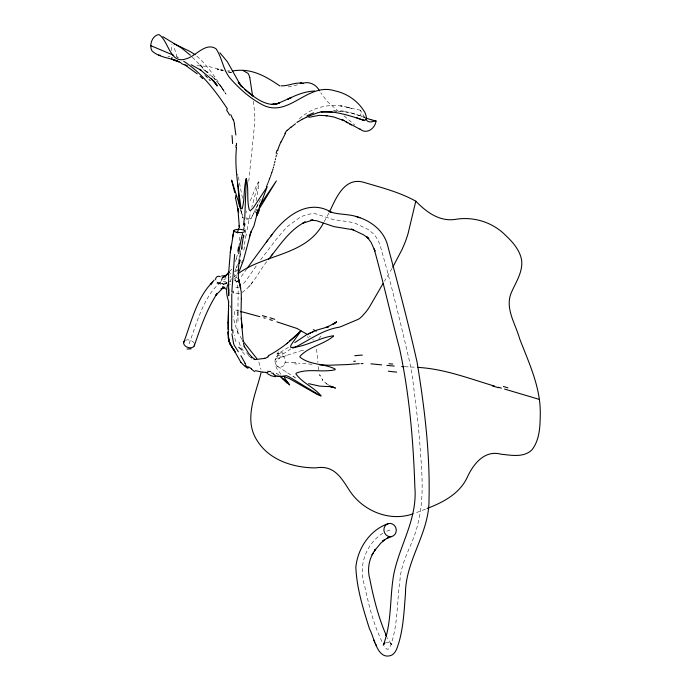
<?xml version="1.0" encoding="UTF-8"?>
<svg xmlns="http://www.w3.org/2000/svg" width="691" height="691" viewBox="0 0 691 691"><rect width="100%" height="100%" fill="white"/><g stroke="black" fill="none" stroke-linecap="round" stroke-linejoin="round"><path stroke-width="0.52" stroke-dasharray="3.46 2.59" d="M238.015 321.22L237.911 311.183M237.911 312.764L237.894 315.882L237.929 309.594M237.989 306.381L238.153 290.073A28.962 26.984 21.3 0 0 236.754 283.854L234.69 277.367A34.101 32.598 2.9 0 1 234.145 273.921M237.739 332.086L237.937 327.586M316.547 349.136L317.938 362.3M225.922 278.663L225.784 277.419M246.16 212.698L246.255 210.936M171.351 50.598L171.938 44.198M248.76 181.275L252.042 149.446A69.048 15.401 -82.1 0 0 252.353 146.786L254.556 124.423A23.019 5.26 -81.9 0 0 254.824 118.567M256.111 200.727C262.589 167.282 256.715 185.482 249.935 201.66M246.082 234.992L244.122 245.97M247.067 229.827L250.66 211.481M258.676 181.897L251.8 207.179M236.503 258.166L234.975 263.331M236.443 258.374L238.74 249.036L240.097 234.266M189.084 343.824C195.933 325.306 201.306 304.956 213.64 289.201C217.112 285.858 221.595 279.052 227.132 282.61M237.488 264.42L236.097 268.341M235.959 268.73L234.163 273.455M364.684 117.53L360.348 110.197L360.512 114.17L361.929 118.342M258.149 203.785L255.73 209.261M260.524 199.466L250.66 219.194A3.956 0.484 9.2 0 1 246.151 218.935M328.821 213.243L324.234 221.621M253.917 213.001L250.574 219.047M318.897 338.789L322.343 334.142M392.056 268.41L384.438 281.202M246.834 268.764L239.932 278.637M231.528 278.775L230.69 279.881M256.214 265.966L246.462 280.045L242.075 285.236M241.988 292.466C253.865 284.882 258.961 270.336 268.143 260.015M229.662 281.798L230.751 280.27M260.637 259.799L276.055 239.604L284.398 229.757A313.507 85.382 -85.6 0 1 288.294 225.931L298.97 218.036A308.713 84.492 -85.5 0 1 302.813 216.084L303.867 215.652A385.068 105.196 -86.3 0 1 307.21 214.521L312.634 213.588A202.904 55.85 -84.5 0 1 315.511 213.752L333.373 219.626L349.275 221.863L355.476 223.366L368.156 229.49L373.883 234.171A100.687 31.017 -83.6 0 1 375.947 236.927A108.409 33.341 -83.7 0 1 379.886 244.649C391.296 283.958 400.823 323.949 410.083 363.837A277.48 83.378 -86 0 1 412.587 378.21L418.003 422.572A529.695 139.219 -86.8 0 1 419.895 444.373C421.562 468.343 424.17 492.718 419.472 516.523A62.777 21.507 -85.8 0 1 416.613 528.831C411.732 546.115 401.108 561.558 400.003 579.93C397.437 597.283 397.826 614.99 394.302 632.213A54.321 17.931 -87.2 0 1 392.713 638.89L390.562 645.688L388.428 649.212L386.528 649.013L384.17 646.05M248.915 286.765L250.28 284.968M251.308 283.604L252.656 281.842M235.916 277.652L236.737 276.754M276.409 356.936L280.805 352.013L289.702 346.614M278.542 351.745L277.333 353.757L282.291 352.652L282.956 353.274L280.529 357.117L275.959 361.989L275.217 364.667L276.711 368.415L280.883 374.246M231.77 269.11L229.766 271.313M236.503 277.048L234.111 279.207M234.379 276.668L236.503 274.906M238.542 280.131L236.391 281.885L238.49 280.788M230.569 273.567L231.01 273.213M230.284 273.8L229.714 274.232M299.35 118.921C312.591 106.293 332.544 102.432 349.793 107.986L345.906 106.984L353.395 108.858M275.104 359.709L277.221 358.093A43.11 10.831 54.1 0 1 277.696 357.843L277.886 357.8M226.613 283.396C223.875 284.986 218.615 284.882 216.447 281.539M382.849 533.21C365.669 544.119 357.929 566.508 364.623 585.7A368.277 143.028 -84 0 0 366.714 595.383L369.668 607.467A206.151 74.101 -85.5 0 0 372.466 617.115L374.099 622.099A267.987 98.986 -84.9 0 0 377.701 631.997L382.399 642.803M229.973 281.643L231.062 281.09M226.156 282.852L227.227 282.291M225.758 283.077L224.843 283.535M226.553 283.44L227.097 283.198L225.663 283.802L227.123 283.146L224.946 284.044M290.825 348.886L282.55 354.353A94.546 49.631 -76 0 1 281.358 355.226M425.457 509.215L413.589 513.655M287.404 355.174L299.764 351.097M225.491 283.846L226.354 283.517L225.301 283.871M286.428 355.545L284.657 356.21M284.485 356.271L279.846 357.506M386.744 531.163L390.095 530.04M225.18 279.458L223.763 279.648M297.467 84.82L290.004 86.738L285.737 87.066M256.439 209.537L255.912 209.693L255.359 208.691M280.252 353.187L276.011 354.034M239.146 287.136L236.927 287.396L234.059 286.679A431.65 98.856 -79.7 0 1 233.385 286.402M300.188 350.993L303.954 350.13M224.566 283.621L223.78 283.655M277.955 353.844L277.048 354.051L278.905 353.68M237.428 281.28L236.339 281.513L238.559 281.341L234.361 280.2M385.63 642.794L387.582 642.362L389.905 642.967L391.944 644.625L389.137 642.354M222.588 284.398L223.91 284.234M278.836 357.61L279.432 357.541M239.475 293.269L234.836 293.2L232.729 292.518M196.926 65.68L208.207 66.414L222.632 69.964M333.192 110.966L340.49 111.294M333.813 110.828L349.966 112.391L364.805 117.315M285.141 362.559L293.666 362.749M404.779 366.722L416.725 367.301M312.047 364.261L298.408 363.138M227.676 70.819L230.017 70.992M295.307 362.835L295.834 362.879M223.59 283.638L219.79 283.863M344.446 111.709L346.709 112.037A70.862 66.984 -77.7 0 1 350.372 112.754L351.503 112.987M360.348 110.197L349.473 107.908M218.995 69.575L217.155 69.221L223.832 70.689M228.436 71.907L232.729 72.857M227.883 71.847L231.45 72.633M167.982 56.204L170.012 56.895M222.191 70.378L220.628 69.981L225.612 71.294M239.155 311.019L233.29 309.3M365.435 117.867L354.561 113.894M171.023 57.241L173.035 57.932M176.879 56.947L176.585 56.783A44.025 43.179 -74.1 0 0 176.3 56.627M277.54 366.411L297.139 378.962M177.164 57.111L178.606 57.958M203.404 69.506L208.121 72.486L206.721 71.493L215.523 79.759L212.336 76.39L220.559 86.021L217.786 82.436L226.069 94.149L221.811 87.619L224.204 91.307C215.972 78.411 207.611 65.179 195.803 55.211M329.002 385.302L325.124 382.797L326.748 383.989L322.308 379.687L322.775 380.3L319.873 375.308L320.08 375.8L318.879 371.983M285.919 371.983L286.402 372.285M218.961 283.638L216.957 281.988L218.365 283.293M293.658 376.621L294.357 377.113M278.853 374.954L276.452 373.244L278.957 375.092M338.763 111.648L327.171 101.396L320.788 92.801M344.101 115.898L354.872 125.123M309.283 335.93L310.371 336.897M204.545 74.809L210.323 80.726L208.604 78.809M192.314 57.094L209.693 75.354M202.834 67.563L199.172 63.866L201.867 66.595M205.719 75.803L207.905 78.031M312.833 339.428L313.498 340.205M391.089 643.934L387.323 637.689M241.885 339.428L236.763 329.927L232.893 316.374M220.412 85.632L223.539 90.279M243.232 350.743L240.062 345.275M258.883 362.17L260.973 369.253M177.25 57.405L173.588 45.813M237.514 174.106L237.885 175.229M229.922 305.284L230.699 307.771M241.384 211.334L242.861 217.941M242.109 214.46L242.947 218.045M238.335 176.948L242.61 198.93M241.029 210.142L241.91 214.046M318.499 370.03L318.128 366.273M253.2 101.18L254.513 110.906A29.86 6.798 -81.9 0 1 254.78 115.57L254.806 118.61M246.169 217.967A3.956 0.484 9.2 0 1 250.669 219.168M243.586 218.321A3.956 0.484 9.2 0 1 243.586 217.751M351.469 113.151A39.137 36.58 81.4 0 1 354.5 114.093M340.568 110.767A80.277 75.224 -57.4 0 1 344.541 111.242M256.603 209.546A38.506 23.114 -62.9 0 1 254.729 213.441M240.822 211.394A38.273 33.634 62.9 0 1 240.589 210.012M230.932 276.184A52.585 10.244 -80.5 0 1 230.034 277.644M225.128 282.559A38.212 5.882 -68.3 0 1 224.877 282.766M219.824 282.723A56.852 12.766 -85.8 0 1 216.827 283.751M221.06 281.557A3.196 3.092 63 0 1 215.886 280.676M245.15 233.143A25.144 5.839 -81.4 0 1 246.203 228.004M246.151 235.018A21.127 2.954 -80.4 0 1 246.333 233.999M244.519 246.92A22.457 2.799 -79.3 0 1 243.241 252.396M242.558 246.86A29.16 2.66 -78.9 0 1 241.954 249.546M240.779 250.531A33.738 7.756 -83.2 0 1 240.079 253.502M242.55 260.257A48.24 21.343 86.4 0 1 241.409 262.986M237.22 266.545A24.202 13.958 71 0 1 236.668 267.521M237.773 270.008A35.707 19.858 77.1 0 1 235.389 271.572M236.668 270.103A37.573 1.831 -31.2 0 1 237.333 269.654M225.681 277.359A17.387 4.129 33.7 0 1 225.672 277.212M225.197 277.972A20.894 4.483 39.1 0 1 223.279 277.454M230.336 284.839A377.372 86.85 -80.1 0 1 229.775 284.493M185.801 340.171A5.606 3.818 17.3 0 1 194.041 342.978M307.417 336.647A49.709 4.336 41.9 0 1 308.583 337.925M278.266 358.318A70.016 17.266 51.2 0 1 279.337 358.318M294.461 363.837A68.314 24.055 -14.8 0 1 297.026 364.045M293.761 362.671A42.609 16.61 -17.4 0 1 295.394 362.766M251.515 359.044A35.923 17.854 -82.8 0 1 251.101 358.905M251.308 357.929A46.772 23.149 -85.2 0 1 248.44 355.459M248.717 355.321A54.278 28.668 -75 0 1 246.341 351.995M244.752 354.492A77.876 45.822 -56.4 0 1 242.386 351.736M240.166 345.215A39.361 25.429 -36.2 0 1 238.62 339.842M235.873 341.579A57.819 35.725 -42.5 0 1 234.284 335.109M237.436 333.537A61.318 30.43 -58.8 0 1 237.454 332.293M236.745 319.527A60.912 16.273 81.1 0 1 236.763 325.625M234.474 314.811A103.59 36.666 -80.2 0 1 234.456 309.654M239.008 247.274L238.395 251.351L239.008 247.274M221.889 283.759L222.787 283.638L221.889 283.759M342.356 106.138L340.559 105.853L342.356 106.138M238.464 281.842L236.357 281.159L238.464 281.842M284.511 364.312A6.072 5.165 -89 0 0 280.296 355.062A6.072 5.165 -89 0 0 275.562 364.019A6.072 5.165 -89 0 0 284.511 364.312"/><path stroke-width="1.04" d="M228.695 295.636L228.583 273.861L230.319 252.353M228.738 292.362L228.695 295.713M241.047 311.891L241.34 298.538M228.367 315.934L228.168 322.783L228.367 316.029M228.6 302.468L228.358 316.176L228.54 309.266M221.509 280.261L222.372 277.86L224.644 276.184M228.082 329.322L228.168 322.749M228.177 322.524L228.419 338.253L229.982 343.833L232.85 348.566L229.118 341.492M231.787 293.848L231.692 330.505M236.521 147.399C234.284 167.507 238.499 187.391 240.788 207.265M231.822 291.982L234.638 254.383M241.34 298.728L241.219 291.766L238.3 278.119L239.976 285.046L238.447 278.413L238.248 272.461M234.776 192.634L231.606 180.101L239.647 205.434L241.263 208.682L242.109 208.82C245.037 199.138 243.387 188.375 246.281 178.71L244.744 218.9M238.24 272.53L239.233 258.823M243.863 229.17L243.966 227.641M243.396 235.596L243.448 235.052M243.206 237.246L241.461 249.183M231.243 245.21L230.31 252.44L233.878 230.664L232.435 237.885M261.008 372.838C255.635 394.846 243.016 419.748 257.553 441.221C269.818 460.448 293.796 467.807 315.562 467.893C334.202 464.741 341.147 477.611 349.879 491.102C363.25 511.029 389.534 521.964 412.717 513.931M365.833 119.241C367.992 123.404 372.484 121.849 375.8 120.631L376.016 121.089C375.161 128.457 366.437 134.952 359.976 128.967M180.023 62.328L173.234 59.832L179.099 61.758C170.297 57.759 158.956 57.673 151.873 50.737C148.911 45.122 152.245 35.301 158.947 34.55C168.993 41.063 169.822 64.764 186.199 58.804C195.907 56.273 205.555 41.875 216.007 48.75C222.58 58.381 223.107 71.303 231.615 79.923C240.814 90.063 251.429 99.34 263.755 105.455C289.684 117.228 307.702 82.212 334.755 90.815C346.545 93.268 357.48 100.523 363.855 110.81C365.694 112.823 368.605 121.875 363.285 120.009M239.431 206.859L238.145 188.012M275.355 159.664L275.571 158.705M240.554 253.787L239.708 257.216M249.52 235.985L251.023 231.848L243.396 260.369L239.224 271.321M274.966 161.366L274.655 162.653M276.011 156.788L276.357 155.354M329.607 211.705C335.964 198.17 344.429 177.017 363.362 182.217C381.095 187.494 399.588 192.107 415.792 201.193L408.873 230.215A29.497 13.751 -77.3 0 1 407.958 233.912A54.287 25.653 -77.4 0 1 402.482 248.397M274.31 164.061L273.973 165.408M273.558 166.972L273.308 167.861M272.988 168.975L272.582 170.297M183.625 342.684C191.424 321.989 196.615 298.02 212.681 281.911M257.648 211.161L257.164 212.681L258.054 209.926M272.297 171.178L271.857 172.491M277.73 150.638L277.894 150.172M194.214 346.001C200.373 327.975 206.626 309.628 217.086 293.554L215.782 295.247L223.435 287.586L220.956 288.881L224.825 287.361M257.363 211.956L256.672 213.977L258.149 209.684M271.701 172.931L271.243 174.244M270.932 175.108L270.457 176.412M269.645 178.58L269.162 179.876M269.81 178.148L270.129 177.276M268.505 181.603L268.834 180.74M267.832 183.322L268.168 182.467M267.123 185.033L267.477 184.177M266.761 185.879L266.38 186.725M228.574 283.327C225.18 289.123 226.752 296.076 228.833 302.036M281.107 141.966L281.306 141.525M402.551 248.51L392.773 267.184M281.505 141.076L285.297 133.709M250.971 231.995L253.942 225.948L256.715 215.385L256.508 216.067L258.581 211.714L256.715 215.169L259.548 209.96M382.987 283.63L369.46 306.959A44.103 21.171 -76.2 0 1 365.237 312.729L362.628 315.64A31.259 14.96 -76 0 1 359.355 318.646A39.093 18.726 -76.1 0 1 357.903 319.449L340.637 326.757A107.019 52.516 -77.3 0 1 338.599 327.309C323.284 329.832 310.458 339.212 297.018 346.269A98.174 50.538 -76.4 0 1 293.925 347.677L292.759 348.126M323.353 223.124C306.208 255.834 264.774 253.796 238.024 273.748M259.54 205.78L276.374 180.912L258.175 210.539L267.244 186.725L253.174 207.991L250.583 210.444L249.373 210.202C246.454 200.079 249.054 188.893 246.281 178.71M247.378 267.961L267.788 240.131M268.687 259.28L272.669 254.063M212.128 282.602L210.651 284.511L214.184 279.985M270.656 236.426C283.923 217.553 307.521 197.842 331.196 212.189L328.942 211.411C338.141 215.056 348.402 213.597 357.644 217.009M271.295 255.869C281.133 243.31 290.54 229.334 305.18 221.941L302.96 223.081L312.997 220.032L310.639 220.187L316.513 220.688L333.917 226.605L353.714 229.87L351.408 229.075L363.604 234.854L368.856 238.62L366.938 236.849L371.102 242.36L374.988 251.066L374.176 248.933C383.272 281.902 390.769 315.338 399.528 348.419C409.374 393.965 413.339 440.651 414.859 487.164C417.614 519.027 399.657 544.802 393.732 574.541C389.543 597.931 392.039 622.686 383.28 645.152L384.343 643.243L383.436 644.245L384.896 643.278M266.398 241.936L272.055 234.603M228.185 273.152L227.477 273.999L229.17 272.012M229.032 272.159L225.499 275.925L226.821 274.802L225.836 275.631L226.225 275.372L224.54 276.227M227.192 274.318L227.745 273.679M288.458 129.424L290.876 127.049M286.592 343.824L287.672 342.788M289.322 341.216L300.93 331.006L291.472 344.299L290.609 346.217L290.842 347.478C305.465 347.228 318.983 337.64 333.554 335.766L333.399 336.215C323.448 344.662 308.436 346.752 299.903 356.435A1.365 1.019 66.5 0 0 300.024 357.143C309.663 365.116 324.191 363.475 335.178 369.02L335.144 369.737C322.49 372.751 308.316 368.139 296.189 373.157L295.929 373.943C302.269 382.918 313.861 387.15 320.961 395.71L317.195 394.414L289.339 378.556L284.329 376.699L284.822 378.409L289.641 384.991L284.968 379.376M269.058 355.347C280.848 348.946 291.17 340.646 300.732 331.006M268.695 355.658L267.961 356.271M333.382 324.295L336.534 321.911L332.777 324.355L336.534 321.911M294.807 342.615L306.225 334.997M223.038 277.203L224.238 276.391M296.931 122.454L297.726 121.953M298.123 121.702L301.388 119.819M334.142 323.474L326.083 327.499L328.631 326.722L317.039 330.022L307.279 334.435M301.803 119.595L302.649 119.137M308.575 333.753L310.786 332.647M303.073 118.921L305.223 117.833M306.847 115.82L313.671 112.832M305.655 117.617L306.536 117.202M312.125 332.025L313.273 331.499M306.985 116.995L309.68 115.794M427.055 508.516C443.225 502.297 459.74 493.711 467.332 477.144C473.387 463.946 484.659 449.625 501.165 454.22C511.409 455.248 523.813 457.857 531.992 449.789C539.852 439.666 540.103 426.036 540.284 413.771C540.647 387.159 528.9 362.905 519.606 338.642C515.564 323.949 504.758 308.419 511.219 292.889C515.685 282.481 522.966 272.15 521.653 260.265C519.926 250.323 513.016 242.342 505.89 235.64C493.167 222.623 474.89 216.629 456.924 219.125C440.245 222.45 426.684 212.387 415.792 201.193M310.138 115.596L317.212 112.944M191.131 348.851L186.985 349.015M388.541 523.545C370.151 529.565 357.584 548.412 355.856 567.268C356.729 588.326 363.181 608.901 369.495 628.888C374.263 637.206 377.277 661.14 391.797 655.12C396.219 652.606 397.308 647.026 398.888 642.578C403.509 626.711 404.123 610.101 405.47 593.733C405.401 560.384 429.327 533.314 429.007 499.835C430.199 453.685 424.516 407.465 417.044 361.998C408.39 323.181 398.042 284.709 387.858 246.29C384.256 230.587 370.575 220.455 355.735 216.361M391.659 536.544A6.685 6.167 76 0 1 384.11 528.045A6.685 6.167 76 0 1 394.501 525.549A6.685 6.167 76 0 1 391.659 536.544L387.21 538.22L389.292 536.916L382.676 541.027L384.697 539.757L380.646 543.264L374.323 551.047L375.429 549.207L372.06 554.838L373.097 553.12C368.614 560.902 367.362 570.23 369.78 578.885C373.598 598.268 378.443 617.573 386.399 635.72M317.705 112.797L319.7 112.244M308.842 117.34L319.026 115.354L327.033 115.743L325.867 115.596L333.848 116.995L343.988 120.683L342.114 119.603L360.581 129.58M320.209 112.115L322.809 111.605M302.019 83.507C308.86 80.951 316.288 84.397 319.458 90.806M276.763 103.797L272.073 104.445L277.532 103.693L275.225 104.073L279.354 102.976L278.378 103.235L291.611 97.396L287.706 99.254C296.102 94.943 305.111 91.393 314.647 90.996M221.612 275.942L226.225 275.735M321.756 112.184L332.302 111.968M283.025 376.206L286.299 375.654L289.054 376.794L320.97 396.055M347.849 364.537L359.294 363.647M347.435 364.572L329.054 365.228L319.372 364.805M273.195 104.306L273.757 104.263L270.285 104.203C260.308 102.493 252.362 95.617 244.804 89.329L253.208 96.101L248.924 92.801M232.28 71.043C250.747 67.632 265.275 75.906 279.855 85.96M361.108 363.604L362.982 363.587M301.691 83.162L300.222 83.153L303.263 83.309M281.116 85.814C288.112 86.228 294.668 82.212 301.691 83.196M254.824 359.588L263.936 358.482A33.444 17.94 79.4 0 0 264.783 358.163M321.116 111.622C335.541 111.165 349.3 115.293 362.706 120.061M262.995 372.164L265.914 372.319M262.753 372.155L255.376 370.713M404.002 366.688L401.687 366.593M370.92 363.829L381.682 364.891M386.908 365.427L394.233 366.075M417.537 367.37C444.253 368.787 469.267 378.608 494.635 386.139M274.897 376.612L275.519 376.69M330.488 386.571L333.071 387.038L329.287 386.355L331.723 386.718L319.717 386.157L308.661 383.66M267.408 372.509L267.918 372.587M274.586 376.56L271.313 375.792L267.702 373.866M158.619 55.004L160.295 55.349M187.313 65.68L182.476 64.108L180.446 62.492M331.835 386.805L329.495 386.165L335.446 388.083L330.652 386.209L332.794 387.193L331.55 386.606M376.016 121.089L372.095 120.001M539.239 399.372L504.56 389.059M259.799 316.668L240.563 311.425M223.979 287.344L224.661 287.525L222.588 286.86L225.827 289.037M498.289 387.21L501.459 388.135M263.815 317.791L265.223 318.205M371.827 119.923L370.246 119.439M269.68 319.57L272.349 320.408M369.711 119.275L365.971 118.049M177.345 60.946L171.411 59.046L174.426 60.013M276.875 321.851L297.156 328.527L307.84 334.772M364.433 120.493L356.573 117.712M358.042 217.155L359.951 217.803M191.208 64.747L201.427 70.508L199.656 69.264L212.431 79.88L211.239 78.662L216.965 85.373L213.571 80.579M150.716 45.641L173.674 55.315M173.596 43.498L190.215 51.575L195.095 54.684M273.308 374.211L275.061 375.127M349.335 123.827L351.434 125.028M345.733 121.771L347.72 122.903M162.826 36.675L182.061 48.422L190.336 55.228M251.429 368.795L248.622 366.886M243.232 70.655L247.473 73.065A20.16 4.483 -81.6 0 1 248.009 73.419A36.433 8.093 -81.8 0 1 249.745 77.642M185.067 65.023L197.211 73.842M254.763 359.156L251.947 357.29L252.379 357.67L248.708 353.498L244.182 346.191L244.493 346.882L243.422 343.427M247.991 368.363L244.752 366.213L240.909 362.369M183.694 61.274C202.23 73.186 215.506 91.005 227.546 109.066M200.07 76.209L202.826 78.688M245.322 89.761L238.274 82.514L242.766 87.507L238.335 82.246L240.96 86.012L227.399 61.784L219.937 52.818M283.198 379.109L280.088 376.163L287.283 383.09L282.904 378.858M242.869 340.888L256.862 358.655M238.352 351.754L234.232 345.319A24.099 9.873 -82.8 0 1 233.567 343.401L231.934 333.917M230.051 343.988L234.275 350.579M240.969 362.455L233.921 350.112L235.355 352.255M232.668 348.316L234.102 350.363L232.547 348.126M245.037 363.103L240.883 355.649M233.869 350.026L235.303 352.177M214.357 81.728L217.112 85.952L215.169 82.972M230.742 114.585L233.187 119.975M386.597 636.143L385.88 634.597L386.476 635.927M373.883 640.142L374.781 642.129M375.343 643.407L376.275 645.454M228.954 341L228.09 331.861L228.393 338.089L229.982 343.833L229.032 341.25M229.948 343.755L228.989 341.129M235.588 195.639L235.994 197.116M249.788 77.504L252.517 95.591M238.317 278.145L239.958 284.856M239.932 284.752L240.762 288.251M235.381 197.54L238.645 212.56L237.877 208.501L239.414 227.788L238.991 225.499M234.318 123.922L235.89 134.987M228.911 340.836L228.358 337.752L228.851 340.499M237.773 184.108L238.05 187.028M241.764 324.822L243.249 341.682M241.764 324.787L242.04 327.931L241.297 318.18L241.738 324.554M241.047 311.719L241.306 318.37M236.469 143.296L236.521 145.352M228.73 288.993L228.738 292.25M291.066 127.377A35.25 25.273 -56.7 0 1 295.489 123.836M287.396 130.4A20.834 18.113 -70.3 0 1 287.871 129.848M284.891 133.458A20.687 17.275 -67.3 0 1 287.136 130.141M277.834 149.627A97.915 97.353 -87.3 0 1 280.917 141.888M276.15 153.238A63.071 61.404 -81 0 1 277.031 150.396M277.039 154.007A60.013 54.52 -77.1 0 1 277.169 153.54M226.432 109.739A57.025 48.871 50.3 0 1 229.576 115.086M233.394 119.897A25.895 25.308 38 0 1 234.482 123.896M232.012 135.54A121.271 103.158 -88.2 0 1 232.547 143.547M235.968 145.36A68.573 66.232 -85 0 1 235.959 147.399M240.459 209.097A38.273 33.634 62.9 0 1 240.261 207.257M243.673 224.73A39.197 2.902 -84.1 0 1 244.173 219.341M244.191 225.335A20.048 1.218 -84.1 0 1 244.381 223.219M244.769 225.197A15.997 1.002 -84.1 0 1 244.89 223.815M244.277 225.542A23.408 1.313 -88.1 0 1 244.286 226.449M243.819 235.467A41.451 18.726 -77.6 0 1 243.629 237.143M238.542 246.955A54.364 24.824 89 0 1 237.834 251.153M240.269 260.153A29.912 6.919 -82.4 0 1 239.129 263.599M215.601 279.544A3.196 3.092 63 0 1 220.317 276.737M194.491 344.118A5.606 3.818 17.3 0 1 187.555 347.348A5.606 3.818 17.3 0 1 184.946 340.611M262.373 315.657A54.727 15.003 8.2 0 1 266.691 316.953M270.06 317.791A102.501 18.26 11.1 0 1 274.75 319.294M313.325 329.693A118.213 8.43 14.8 0 1 316.478 331.067M503.411 386.485A63.719 6.711 16 0 1 507.937 387.832M498.591 387.746A135.108 1.019 16.3 0 1 492.234 385.889M396.694 372.112A83.024 36.597 -8.6 0 1 388.368 371.153M392.756 364.036A37.452 4.016 0.7 0 1 388.955 363.786M354.751 355.744A181.206 73.108 32.7 0 1 362.369 355.088M353.714 361.35A102.32 22.371 15.7 0 1 355.39 361.186M283.025 376.224A61.335 35.258 84 0 1 279.06 376.18M279.06 376.293A31.086 17.897 85.8 0 1 277.048 375.982M277.048 376.241A24.746 14.252 85.8 0 1 275.009 375.559M271.304 372.924A35.042 21.585 -85.3 0 1 273.446 373.425M267.616 371.283A61.335 32.874 70.8 0 1 270.691 371.611M266.044 372.699A64.021 31.466 61.1 0 1 267.538 372.924M254.78 371.62A88.362 48.033 -56.3 0 1 251.299 368.968M248.415 367.482A48.059 24.919 -74.9 0 1 245.236 365.064M245.633 364.2A34.395 16.696 -82.1 0 1 244.951 363.319M238.715 347.348A50.616 19.642 88.8 0 1 241.746 349.991M232.962 333.122A67.735 33.747 -78 0 1 232.755 329.788M233.126 292.924A62.864 20.54 -83.4 0 1 233.169 291.161M238.74 253.822A93.976 52.628 -75.7 0 1 242.576 233.506M237.393 232.971A62.95 31.268 -77.2 0 1 238.663 228.54M268.194 356.85A39.888 21.931 72.7 0 1 264.826 358.327M254.832 359.467A35.923 17.854 -82.8 0 1 253.994 359.484M236.495 232.254A5.588 1.632 1.9 0 0 245.029 231.183A5.588 1.632 1.9 0 0 236.814 229.447A5.588 1.632 1.9 0 0 236.495 232.254"/></g></svg>
